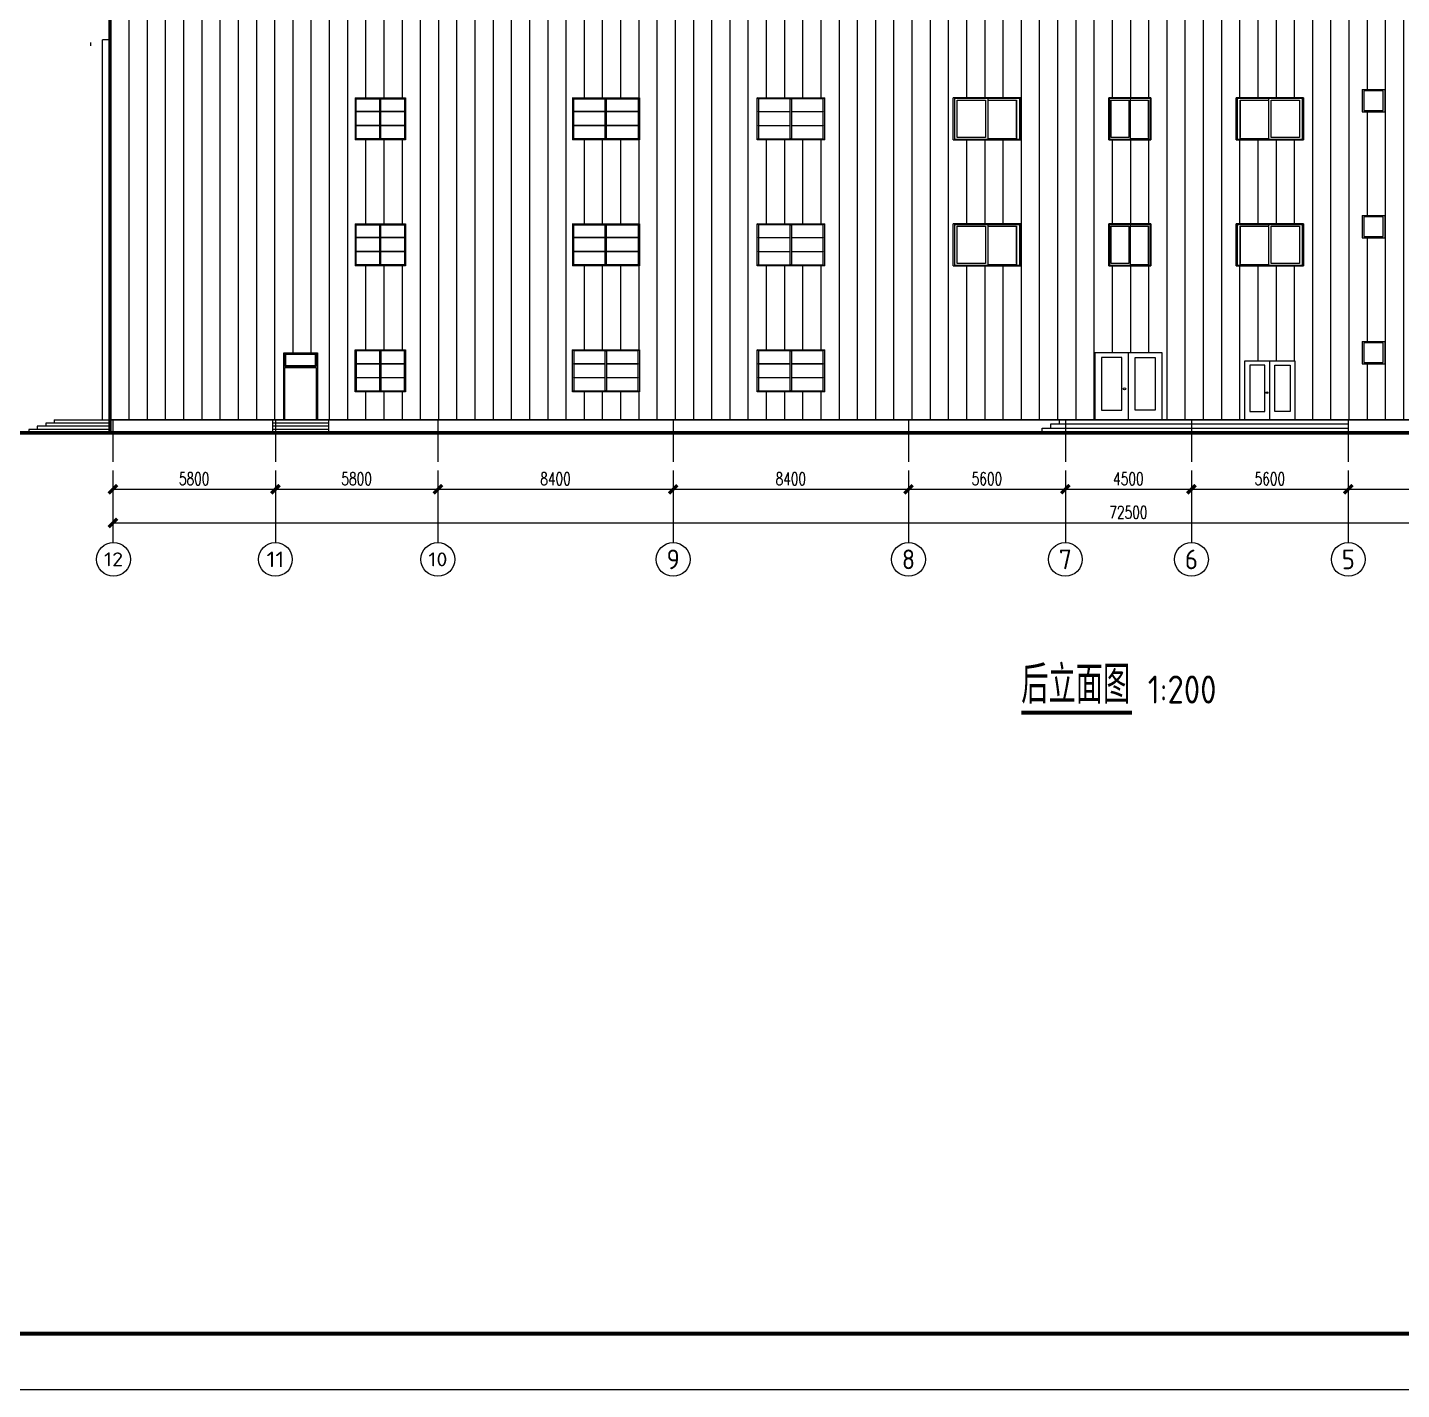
# Model space of a CAD drawing. Extents: x -1 to 1050000, y -900000 to 0.
# Drawn here: x 434468 to 483518, y -180000 to -131368 of the extents above; entities that cross this region are included whole.
import ezdxf
from ezdxf.enums import TextEntityAlignment as Align

# ---------------------------------------------------------------- set-up
doc = ezdxf.new("R2010")
doc.units = 0
doc.header["$LTSCALE"] = 1000
doc.header["$MEASUREMENT"] = 0
for name, color, linetype in [('3T_GLASS', 5, 'Continuous'), ('AXIS', 3, 'Continuous'), ('AXIS_TEXT', 7, 'Continuous'), ('DIM_SYMB', 3, 'Continuous'), ('E_CURTWALL', 71, 'Continuous'), ('E_FLOOR', 4, 'Continuous'), ('E_LINE', 7, 'Continuous'), ('E_STAIR', 2, 'Continuous'), ('E_WINDOW', 4, 'Continuous'), ('FLOOR-100', 173, 'Continuous'), ('G-ANNO-TTLB-THIN', 151, 'Continuous'), ('PUB_TEXT', 7, 'Continuous')]:
    doc.layers.add(name, color=color, linetype=linetype)
doc.layers.add('DOTE', color=1, linetype='Continuous', plot=False)
doc.layers.add('G-ANNO-TTLB-WIDE', color=214, linetype='Continuous', lineweight=100)
doc.layers.add('outline', color=10, linetype='Continuous', lineweight=60)
doc.styles.add('_TCH_AXIS', font='tssdeng.shx', dxfattribs={"bigfont": 'GBCBIG.shx'})
doc.styles.add('_TCH_DIM_T3', font='SIMPLEX', dxfattribs={"width": 0.705882, "bigfont": 'GBCBIG'})
doc.styles.get("Standard").update_dxf_attribs({"font": 'gbenor.shx', "bigfont": 'gbcbig.shx'})
doc.dimstyles.new('_TCH_ARCH&&100', dxfattribs={"dimtxt": 297.5, "dimasz": 100, "dimexe": 250, "dimexo": 300, "dimgap": 126.25, "dimtad": 1, "dimdec": 0, "dimzin": 0, "dimdsep": 46, "dimtxsty": '_TCH_DIM_T3', "dimblk": 'ARCHTICK', "dimcen": 0.09, "dimclrt": 7, "dimazin": 2, "dimtfac": 1, "dimtdec": 0, "dimtix": 1, "dimtmove": 2, "dimatfit": 3, "dimfxl": 1, "dimtolj": 1, "dimtzin": 0, "dimarcsym": 0})

# ---------------------------------------------------------------- blocks, each defined once
blk = doc.blocks.new('*U1')
blk.add_line((-525000, 0), (525000, 0))
blk = doc.blocks.new('*U2')
at = {"layer": 'Defpoints', "color": 0, "linetype": 'ByBlock', "lineweight": -2, "transparency": 16777216}
blk.add_blockref('*U1', (0, -180000), dxfattribs=at)
blk = doc.blocks.new('*U40')
at = {"layer": 'E_WINDOW'}
for p, q in [((48, 1467), (0, 1500)), ((0, 1500), (2400, 1500)), ((0, 0), (0, 1500)), ((2400, 1500), (2352, 1467)), ((2400, 1500), (2400, 0)), ((2352, 1467), (48, 1467)), ((48, 1467), (48, 33)), ((48, 996), (48, 1013)), ((48, 1013), (1176, 1013)), ((1176, 996), (48, 996)), ((1176, 1466), (1224, 1466)), ((1176, 34), (1176, 1466)), ((1224, 1466), (1224, 34)), ((1224, 1013), (2352, 1013)), ((2352, 996), (1224, 996)), ((2352, 33), (2352, 1467)), ((2352, 1013), (2352, 996)), ((48, 500), (48, 517)), ((48, 517), (1176, 517)), ((1176, 500), (48, 500)), ((1224, 517), (2352, 517)), ((2352, 500), (1224, 500)), ((2352, 517), (2352, 500)), ((48, 33), (0, 0)), ((2400, 0), (0, 0)), ((48, 33), (2352, 33)), ((1224, 34), (1176, 34)), ((2352, 33), (2400, 0))]:
    blk.add_line(p, q, dxfattribs=at)
blk = doc.blocks.new('*U41')
at = {"layer": 'E_WINDOW'}
for p, q in [((48, 1467), (0, 1500)), ((0, 1500), (2400, 1500)), ((0, 0), (0, 1500)), ((2400, 1500), (2352, 1467)), ((2400, 1500), (2400, 0)), ((2352, 1467), (48, 1467)), ((48, 1467), (48, 33)), ((48, 996), (48, 1013)), ((48, 1013), (1176, 1013)), ((1176, 996), (48, 996)), ((1176, 1466), (1224, 1466)), ((1176, 34), (1176, 1466)), ((1224, 1466), (1224, 34)), ((1224, 1013), (2352, 1013)), ((2352, 996), (1224, 996)), ((2352, 33), (2352, 1467)), ((2352, 1013), (2352, 996)), ((48, 500), (48, 517)), ((48, 517), (1176, 517)), ((1176, 500), (48, 500)), ((1224, 517), (2352, 517)), ((2352, 500), (1224, 500)), ((2352, 517), (2352, 500)), ((48, 33), (0, 0)), ((2400, 0), (0, 0)), ((48, 33), (2352, 33)), ((1224, 34), (1176, 34)), ((2352, 33), (2400, 0))]:
    blk.add_line(p, q, dxfattribs=at)
blk = doc.blocks.new('*U39')
at = {"layer": 'E_WINDOW'}
for p, q in [((0, 800), (800, 800)), ((0, 800), (0, 0)), ((53, 747), (53, 53)), ((747, 747), (53, 747)), ((747, 53), (747, 747)), ((800, 800), (800, 0)), ((0, 0), (800, 0)), ((53, 53), (747, 53))]:
    blk.add_line(p, q, dxfattribs=at)
blk = doc.blocks.new('*U42')
at = {"layer": 'E_WINDOW'}
for p, q in [((2400, 1500), (0, 1500)), ((0, 0), (0, 1500)), ((40, 1483), (2360, 1483)), ((40, 17), (40, 1483)), ((1150, 1483), (1150, 17)), ((2360, 17), (2360, 1483)), ((2400, 1500), (2400, 0)), ((140, 1417), (141, 1417)), ((140, 1417), (140, 83)), ((141, 33), (141, 1418)), ((141, 1418), (1150, 1418)), ((1250, 1417), (2260, 1417)), ((1250, 83), (1250, 1417)), ((2260, 1417), (2260, 83)), ((0, 0), (2400, 0)), ((2360, 17), (40, 17)), ((141, 83), (140, 83)), ((1150, 33), (141, 33)), ((2260, 83), (1250, 83))]:
    blk.add_line(p, q, dxfattribs=at)
blk = doc.blocks.new('*U43')
at = {"layer": 'E_WINDOW'}
for p, q in [((1500, 1500), (0, 1500)), ((0, 0), (0, 1500)), ((25, 1483), (1475, 1483)), ((25, 1483), (25, 17)), ((781, 17), (781, 1483)), ((1475, 1483), (1475, 17)), ((1500, 1500), (1500, 0)), ((88, 1417), (719, 1417)), ((88, 83), (88, 1417)), ((719, 1417), (719, 83)), ((781, 1418), (1412, 1418)), ((1412, 1418), (1412, 33)), ((1412, 1417), (1412, 1417)), ((1412, 83), (1412, 1417)), ((0, 0), (1500, 0)), ((1475, 17), (25, 17)), ((719, 83), (88, 83)), ((1412, 33), (781, 33)), ((1412, 83), (1412, 83))]:
    blk.add_line(p, q, dxfattribs=at)
blk = doc.blocks.new('*U44')
at = {"layer": 'E_WINDOW'}
for p, q in [((2400, 1500), (0, 1500)), ((0, 0), (0, 1500)), ((40, 1483), (2360, 1483)), ((40, 1483), (40, 17)), ((1250, 17), (1250, 1483)), ((2360, 1483), (2360, 17)), ((2400, 1500), (2400, 0)), ((140, 1417), (1150, 1417)), ((140, 83), (140, 1417)), ((1150, 1417), (1150, 83)), ((1250, 1418), (2259, 1418)), ((2259, 1418), (2259, 33)), ((2259, 1417), (2260, 1417)), ((2260, 83), (2260, 1417)), ((0, 0), (2400, 0)), ((2360, 17), (40, 17)), ((1150, 83), (140, 83)), ((2259, 33), (1250, 33)), ((2260, 83), (2259, 83))]:
    blk.add_line(p, q, dxfattribs=at)
blk = doc.blocks.new('*U47')
at = {"layer": 'E_WINDOW'}
for p, q in [((48, 1467), (0, 1500)), ((0, 1500), (2400, 1500)), ((0, 1500), (0, 0)), ((2400, 1500), (2352, 1467)), ((2400, 1500), (2400, 0)), ((48, 1467), (2352, 1467)), ((48, 33), (48, 1467)), ((1176, 1013), (48, 1013)), ((48, 996), (48, 1013)), ((1176, 996), (48, 996)), ((1176, 34), (1176, 1466)), ((1176, 1466), (1224, 1466)), ((1224, 34), (1224, 1466)), ((2352, 1013), (1224, 1013)), ((2352, 996), (1224, 996)), ((2352, 1467), (2352, 33)), ((2352, 1013), (2352, 996)), ((1176, 517), (48, 517)), ((48, 500), (48, 517)), ((1176, 500), (48, 500)), ((2352, 517), (1224, 517)), ((2352, 500), (1224, 500)), ((2352, 517), (2352, 500)), ((48, 33), (0, 0)), ((2400, 0), (0, 0)), ((2352, 33), (48, 33)), ((1224, 34), (1176, 34)), ((2352, 33), (2400, 0))]:
    blk.add_line(p, q, dxfattribs=at)
blk = doc.blocks.new('*U46')
at = {"layer": 'E_WINDOW'}
for p, q in [((0, 800), (800, 800)), ((0, 800), (0, 0)), ((53, 747), (53, 53)), ((747, 747), (53, 747)), ((747, 53), (747, 747)), ((800, 800), (800, 0)), ((0, 0), (800, 0)), ((53, 53), (747, 53))]:
    blk.add_line(p, q, dxfattribs=at)
blk = doc.blocks.new('*U48')
at = {"layer": 'E_WINDOW'}
for p, q in [((48, 1467), (0, 1500)), ((0, 1500), (2400, 1500)), ((0, 1500), (0, 0)), ((2400, 1500), (2352, 1467)), ((2400, 1500), (2400, 0)), ((48, 1467), (2352, 1467)), ((48, 33), (48, 1467)), ((1176, 1013), (48, 1013)), ((48, 996), (48, 1013)), ((1176, 996), (48, 996)), ((1176, 34), (1176, 1466)), ((1176, 1466), (1224, 1466)), ((1224, 34), (1224, 1466)), ((2352, 1013), (1224, 1013)), ((2352, 996), (1224, 996)), ((2352, 1467), (2352, 33)), ((2352, 1013), (2352, 996)), ((1176, 517), (48, 517)), ((48, 500), (48, 517)), ((1176, 500), (48, 500)), ((2352, 517), (1224, 517)), ((2352, 500), (1224, 500)), ((2352, 517), (2352, 500)), ((48, 33), (0, 0)), ((2400, 0), (0, 0)), ((2352, 33), (48, 33)), ((1224, 34), (1176, 34)), ((2352, 33), (2400, 0))]:
    blk.add_line(p, q, dxfattribs=at)
blk = doc.blocks.new('*U49')
at = {"layer": 'E_WINDOW'}
for p, q in [((2400, 1500), (0, 1500)), ((0, 0), (0, 1500)), ((40, 1483), (2360, 1483)), ((40, 1483), (40, 17)), ((1250, 17), (1250, 1483)), ((2360, 1483), (2360, 17)), ((2400, 1500), (2400, 0)), ((140, 1417), (1150, 1417)), ((140, 83), (140, 1417)), ((1150, 1417), (1150, 83)), ((1250, 1418), (2259, 1418)), ((2259, 1418), (2259, 33)), ((2259, 1417), (2260, 1417)), ((2260, 83), (2260, 1417)), ((0, 0), (2400, 0)), ((2360, 17), (40, 17)), ((1150, 83), (140, 83)), ((2259, 33), (1250, 33)), ((2260, 83), (2259, 83))]:
    blk.add_line(p, q, dxfattribs=at)
blk = doc.blocks.new('*U50')
at = {"layer": 'E_WINDOW'}
for p, q in [((1500, 1500), (0, 1500)), ((0, 0), (0, 1500)), ((25, 1483), (1475, 1483)), ((25, 1483), (25, 17)), ((781, 17), (781, 1483)), ((1475, 1483), (1475, 17)), ((1500, 1500), (1500, 0)), ((88, 1417), (719, 1417)), ((88, 83), (88, 1417)), ((719, 1417), (719, 83)), ((781, 1418), (1412, 1418)), ((1412, 1418), (1412, 33)), ((1412, 1417), (1412, 1417)), ((1412, 83), (1412, 1417)), ((0, 0), (1500, 0)), ((1475, 17), (25, 17)), ((719, 83), (88, 83)), ((1412, 33), (781, 33)), ((1412, 83), (1412, 83))]:
    blk.add_line(p, q, dxfattribs=at)
blk = doc.blocks.new('*U51')
at = {"layer": 'E_WINDOW'}
for p, q in [((2400, 1500), (0, 1500)), ((0, 0), (0, 1500)), ((40, 1483), (2360, 1483)), ((40, 17), (40, 1483)), ((1150, 1483), (1150, 17)), ((2360, 17), (2360, 1483)), ((2400, 1500), (2400, 0)), ((140, 1417), (141, 1417)), ((140, 1417), (140, 83)), ((141, 33), (141, 1418)), ((141, 1418), (1150, 1418)), ((1250, 1417), (2260, 1417)), ((1250, 83), (1250, 1417)), ((2260, 1417), (2260, 83)), ((0, 0), (2400, 0)), ((2360, 17), (40, 17)), ((141, 83), (140, 83)), ((1150, 33), (141, 33)), ((2260, 83), (1250, 83))]:
    blk.add_line(p, q, dxfattribs=at)
blk = doc.blocks.new('*U52')
at = {"layer": 'E_WINDOW'}
for p, q in [((0, 800), (800, 800)), ((0, 800), (0, 0)), ((53, 747), (53, 53)), ((747, 747), (53, 747)), ((747, 53), (747, 747)), ((800, 800), (800, 0)), ((0, 0), (800, 0)), ((53, 53), (747, 53))]:
    blk.add_line(p, q, dxfattribs=at)
blk = doc.blocks.new('_ArchTick')
at = {"color": 0, "linetype": 'ByBlock', "const_width": 0.4}
blk.add_lwpolyline([(-0.5, -0.5), (0.5, 0.5)], dxfattribs=at)
blk = doc.blocks.new('*D481')
at = {"layer": 'AXIS', "color": 0, "lineweight": -2, "transparency": 16777216}
for p, q in [((481618, -147181), (481618, -148106)), ((490018, -147181), (490018, -148106)), ((481618, -147856), (490018, -147856))]:
    blk.add_line(p, q, dxfattribs=at)
at = {"layer": 'Defpoints', "color": 0, "transparency": 16777216}
for p in [(481618, -146881), (490018, -146881), (490018, -147856)]:
    blk.add_point(p, dxfattribs=at)
at = {"layer": 'AXIS', "color": 0, "lineweight": -2, "transparency": 16777216, "xscale": 300, "yscale": 300, "zscale": 300, "rotation": 180}
blk.add_blockref('_ArchTick', (481618, -147856), dxfattribs=at)
at = {"layer": 'AXIS', "color": 0, "lineweight": -2, "transparency": 16777216, "xscale": 300, "yscale": 300, "zscale": 300}
blk.add_blockref('_ArchTick', (490018, -147856), dxfattribs=at)
at = {"layer": 'AXIS', "color": 7, "transparency": 16777216, "insert": (485818, -147481), "char_height": 450, "attachment_point": 5, "style": '_TCH_DIM_T3'}
blk.add_mtext('\\A1;8400', dxfattribs=at)
blk = doc.blocks.new('*D482')
at = {"layer": 'AXIS', "color": 0, "lineweight": -2, "transparency": 16777216}
for p, q in [((476018, -147181), (476018, -148106)), ((481618, -147181), (481618, -148106)), ((476018, -147856), (481618, -147856))]:
    blk.add_line(p, q, dxfattribs=at)
at = {"layer": 'Defpoints', "color": 0, "transparency": 16777216}
for p in [(476018, -146881), (481618, -146881), (481618, -147856)]:
    blk.add_point(p, dxfattribs=at)
at = {"layer": 'AXIS', "color": 0, "lineweight": -2, "transparency": 16777216, "xscale": 300, "yscale": 300, "zscale": 300, "rotation": 180}
blk.add_blockref('_ArchTick', (476018, -147856), dxfattribs=at)
at = {"layer": 'AXIS', "color": 0, "lineweight": -2, "transparency": 16777216, "xscale": 300, "yscale": 300, "zscale": 300}
blk.add_blockref('_ArchTick', (481618, -147856), dxfattribs=at)
at = {"layer": 'AXIS', "color": 7, "transparency": 16777216, "insert": (478818, -147481), "char_height": 450, "attachment_point": 5, "style": '_TCH_DIM_T3'}
blk.add_mtext('\\A1;5600', dxfattribs=at)
blk = doc.blocks.new('*D483')
at = {"layer": 'AXIS', "color": 0, "lineweight": -2, "transparency": 16777216}
for p, q in [((471518, -147181), (471518, -148106)), ((476018, -147181), (476018, -148106)), ((471518, -147856), (476018, -147856))]:
    blk.add_line(p, q, dxfattribs=at)
at = {"layer": 'Defpoints', "color": 0, "transparency": 16777216}
for p in [(471518, -146881), (476018, -146881), (476018, -147856)]:
    blk.add_point(p, dxfattribs=at)
at = {"layer": 'AXIS', "color": 0, "lineweight": -2, "transparency": 16777216, "xscale": 300, "yscale": 300, "zscale": 300, "rotation": 180}
blk.add_blockref('_ArchTick', (471518, -147856), dxfattribs=at)
at = {"layer": 'AXIS', "color": 0, "lineweight": -2, "transparency": 16777216, "xscale": 300, "yscale": 300, "zscale": 300}
blk.add_blockref('_ArchTick', (476018, -147856), dxfattribs=at)
at = {"layer": 'AXIS', "color": 7, "transparency": 16777216, "insert": (473768, -147481), "char_height": 450, "attachment_point": 5, "style": '_TCH_DIM_T3'}
blk.add_mtext('\\A1;4500', dxfattribs=at)
blk = doc.blocks.new('*D484')
at = {"layer": 'AXIS', "color": 0, "lineweight": -2, "transparency": 16777216}
for p, q in [((465918, -147181), (465918, -148106)), ((471518, -147181), (471518, -148106)), ((465918, -147856), (471518, -147856))]:
    blk.add_line(p, q, dxfattribs=at)
at = {"layer": 'Defpoints', "color": 0, "transparency": 16777216}
for p in [(465918, -146881), (471518, -146881), (471518, -147856)]:
    blk.add_point(p, dxfattribs=at)
at = {"layer": 'AXIS', "color": 0, "lineweight": -2, "transparency": 16777216, "xscale": 300, "yscale": 300, "zscale": 300, "rotation": 180}
blk.add_blockref('_ArchTick', (465918, -147856), dxfattribs=at)
at = {"layer": 'AXIS', "color": 0, "lineweight": -2, "transparency": 16777216, "xscale": 300, "yscale": 300, "zscale": 300}
blk.add_blockref('_ArchTick', (471518, -147856), dxfattribs=at)
at = {"layer": 'AXIS', "color": 7, "transparency": 16777216, "insert": (468718, -147481), "char_height": 450, "attachment_point": 5, "style": '_TCH_DIM_T3'}
blk.add_mtext('\\A1;5600', dxfattribs=at)
blk = doc.blocks.new('*D485')
at = {"layer": 'AXIS', "color": 0, "lineweight": -2, "transparency": 16777216}
for p, q in [((457518, -147181), (457518, -148106)), ((465918, -147181), (465918, -148106)), ((457518, -147856), (465918, -147856))]:
    blk.add_line(p, q, dxfattribs=at)
at = {"layer": 'Defpoints', "color": 0, "transparency": 16777216}
for p in [(457518, -146881), (465918, -146881), (465918, -147856)]:
    blk.add_point(p, dxfattribs=at)
at = {"layer": 'AXIS', "color": 0, "lineweight": -2, "transparency": 16777216, "xscale": 300, "yscale": 300, "zscale": 300, "rotation": 180}
blk.add_blockref('_ArchTick', (457518, -147856), dxfattribs=at)
at = {"layer": 'AXIS', "color": 0, "lineweight": -2, "transparency": 16777216, "xscale": 300, "yscale": 300, "zscale": 300}
blk.add_blockref('_ArchTick', (465918, -147856), dxfattribs=at)
at = {"layer": 'AXIS', "color": 7, "transparency": 16777216, "insert": (461718, -147481), "char_height": 450, "attachment_point": 5, "style": '_TCH_DIM_T3'}
blk.add_mtext('\\A1;8400', dxfattribs=at)
blk = doc.blocks.new('*D486')
at = {"layer": 'AXIS', "color": 0, "lineweight": -2, "transparency": 16777216}
for p, q in [((449118, -147181), (449118, -148106)), ((457518, -147181), (457518, -148106)), ((449118, -147856), (457518, -147856))]:
    blk.add_line(p, q, dxfattribs=at)
at = {"layer": 'Defpoints', "color": 0, "transparency": 16777216}
for p in [(449118, -146881), (457518, -146881), (457518, -147856)]:
    blk.add_point(p, dxfattribs=at)
at = {"layer": 'AXIS', "color": 0, "lineweight": -2, "transparency": 16777216, "xscale": 300, "yscale": 300, "zscale": 300, "rotation": 180}
blk.add_blockref('_ArchTick', (449118, -147856), dxfattribs=at)
at = {"layer": 'AXIS', "color": 0, "lineweight": -2, "transparency": 16777216, "xscale": 300, "yscale": 300, "zscale": 300}
blk.add_blockref('_ArchTick', (457518, -147856), dxfattribs=at)
at = {"layer": 'AXIS', "color": 7, "transparency": 16777216, "insert": (453318, -147481), "char_height": 450, "attachment_point": 5, "style": '_TCH_DIM_T3'}
blk.add_mtext('\\A1;8400', dxfattribs=at)
blk = doc.blocks.new('*D487')
at = {"layer": 'AXIS', "color": 0, "lineweight": -2, "transparency": 16777216}
for p, q in [((443318, -147181), (443318, -148106)), ((449118, -147181), (449118, -148106)), ((443318, -147856), (449118, -147856))]:
    blk.add_line(p, q, dxfattribs=at)
at = {"layer": 'Defpoints', "color": 0, "transparency": 16777216}
for p in [(443318, -146881), (449118, -146881), (449118, -147856)]:
    blk.add_point(p, dxfattribs=at)
at = {"layer": 'AXIS', "color": 0, "lineweight": -2, "transparency": 16777216, "xscale": 300, "yscale": 300, "zscale": 300, "rotation": 180}
blk.add_blockref('_ArchTick', (443318, -147856), dxfattribs=at)
at = {"layer": 'AXIS', "color": 0, "lineweight": -2, "transparency": 16777216, "xscale": 300, "yscale": 300, "zscale": 300}
blk.add_blockref('_ArchTick', (449118, -147856), dxfattribs=at)
at = {"layer": 'AXIS', "color": 7, "transparency": 16777216, "insert": (446218, -147481), "char_height": 450, "attachment_point": 5, "style": '_TCH_DIM_T3'}
blk.add_mtext('\\A1;5800', dxfattribs=at)
blk = doc.blocks.new('*D467')
at = {"layer": 'AXIS', "color": 0, "lineweight": -2, "transparency": 16777216}
for p, q in [((437518, -147181), (437518, -148106)), ((443318, -147181), (443318, -148106)), ((437518, -147856), (443318, -147856))]:
    blk.add_line(p, q, dxfattribs=at)
at = {"layer": 'Defpoints', "color": 0, "transparency": 16777216}
for p in [(437518, -146881), (443318, -146881), (443318, -147856)]:
    blk.add_point(p, dxfattribs=at)
at = {"layer": 'AXIS', "color": 0, "lineweight": -2, "transparency": 16777216, "xscale": 300, "yscale": 300, "zscale": 300, "rotation": 180}
blk.add_blockref('_ArchTick', (437518, -147856), dxfattribs=at)
at = {"layer": 'AXIS', "color": 0, "lineweight": -2, "transparency": 16777216, "xscale": 300, "yscale": 300, "zscale": 300}
blk.add_blockref('_ArchTick', (443318, -147856), dxfattribs=at)
at = {"layer": 'AXIS', "color": 7, "transparency": 16777216, "insert": (440418, -147481), "char_height": 450, "attachment_point": 5, "style": '_TCH_DIM_T3'}
blk.add_mtext('\\A1;5800', dxfattribs=at)
blk = doc.blocks.new('*D468')
at = {"layer": 'AXIS', "color": 0, "lineweight": -2, "transparency": 16777216}
for p, q in [((437518, -147581), (437518, -149306)), ((510018, -147581), (510018, -149306)), ((437518, -149056), (510018, -149056))]:
    blk.add_line(p, q, dxfattribs=at)
at = {"layer": 'Defpoints', "color": 0, "transparency": 16777216}
for p in [(437518, -147281), (510018, -147281), (510018, -149056)]:
    blk.add_point(p, dxfattribs=at)
at = {"layer": 'AXIS', "color": 0, "lineweight": -2, "transparency": 16777216, "xscale": 300, "yscale": 300, "zscale": 300, "rotation": 180}
blk.add_blockref('_ArchTick', (437518, -149056), dxfattribs=at)
at = {"layer": 'AXIS', "color": 0, "lineweight": -2, "transparency": 16777216, "xscale": 300, "yscale": 300, "zscale": 300}
blk.add_blockref('_ArchTick', (510018, -149056), dxfattribs=at)
at = {"layer": 'AXIS', "color": 7, "transparency": 16777216, "insert": (473768, -148681), "char_height": 450, "attachment_point": 5, "style": '_TCH_DIM_T3'}
blk.add_mtext('\\A1;72500', dxfattribs=at)
blk = doc.blocks.new('$EWDLib$00000618')
for p, q in [((0, 2400), (900, 2400)), ((0, 0), (0, 2400)), ((900, 2400), (900, 0)), ((0, 0), (900, 0)), ((30, 0), (30, 0))]:
    blk.add_line(p, q)
at = {"ltscale": 100}
for p, q in [((30, 2370), (870, 2370)), ((30, 1909.2), (30, 2370)), ((56.47, 2350.8), (843.53, 2350.8)), ((56.47, 1928.4), (56.47, 2350.8)), ((843.53, 2350.8), (843.53, 1928.4)), ((870, 2370), (870, 1909.2)), ((30, 1909.2), (870, 1909.2)), ((30, 0), (30, 1870.8)), ((30, 1870.8), (870, 1870.8)), ((843.53, 1928.4), (56.47, 1928.4)), ((870, 1870.8), (870, 0))]:
    blk.add_line(p, q, dxfattribs=at)
blk = doc.blocks.new('$EWDLib$00000642')
for p, q in [((1500, 2100), (0, 2100)), ((0, 2100), (0, 0)), ((150, 1950), (150, 300)), ((600, 1950), (150, 1950)), ((900, 1950), (1350, 1950)), ((1350, 1950), (1350, 300)), ((1500, 0), (1500, 2100)), ((0, 0), (1500, 0)), ((150, 300), (600, 300)), ((1350, 300), (900, 300))]:
    blk.add_line(p, q)
for points in [[(600, 300), (600, 1950)], [(750, 0), (750, 2100)], [(900, 300), (900, 1950)]]:
    blk.add_lwpolyline(points)
blk.add_circle((663, 975), 31)

msp = doc.modelspace()

# ---------------------------------------------------------------- hatches: boundary and pattern name
at = {"layer": '3T_GLASS'}
h = msp.add_hatch(dxfattribs=at)
h.set_pattern_fill('_USER', color=5, scale=650, angle=90, pattern_type=0)
h.set_pattern_definition([(90, (0, 0), (-650, 4e-14), [])])
h.paths.add_polyline_path([(472568.13, -142980.85), (474968.13, -142980.85), (474968.13, -145380.85), (477918.13, -145380.85), (477918.13, -143280.85), (479718.13, -143280.85), (479718.13, -145380.85), (502718.13, -145380.85), (502718.13, -142980.85), (503918.13, -142980.85), (503918.13, -145380.85), (510118.13, -145380.85), (510118.13, -140880.85), (510118.13, -130380.85), (498788.13, -130380.85), (437418.13, -130380.85), (437418.13, -140880.85), (437418.13, -145380.85), (443618.13, -145380.85), (443618.13, -142980.85), (444818.13, -142980.85), (444818.13, -145380.85), (472568.13, -145380.85)])
h.paths.add_polyline_path([(473068.13, -135380.85), (473068.13, -133880.85), (474568.13, -133880.85), (474568.13, -135380.85)], flags=16)
h.paths.add_polyline_path([(473068.13, -138380.85), (474568.13, -138380.85), (474568.13, -139880.85), (473068.13, -139880.85)], flags=16)
h.paths.add_polyline_path([(469918.13, -135380.85), (467518.13, -135380.85), (467518.13, -133880.85), (469918.13, -133880.85)], flags=16)
h.paths.add_polyline_path([(469878.13, -135364.18), (467558.13, -135364.18), (467558.13, -133897.51), (469878.13, -133897.51)], flags=0)
h.paths.add_polyline_path([(469918.13, -138380.85), (469918.13, -139880.85), (467518.13, -139880.85), (467518.13, -138380.85)], flags=16)
h.paths.add_polyline_path([(469878.13, -138397.51), (469878.13, -139864.18), (467558.13, -139864.18), (467558.13, -138397.51)], flags=0)
h.paths.add_polyline_path([(468768.13, -135347.63), (468768.13, -133963.02), (469778.13, -133963.02), (469778.13, -135347.63)], flags=0)
h.paths.add_polyline_path([(469778.13, -139847.63), (468768.13, -139847.63), (468768.13, -138463.02), (469778.13, -138463.02)], flags=0)
h.paths.add_polyline_path([(468668.13, -135297.51), (467658.13, -135297.51), (467658.13, -133964.18), (468668.13, -133964.18)], flags=0)
h.paths.add_polyline_path([(468668.13, -138464.18), (468668.13, -139797.51), (467658.13, -139797.51), (467658.13, -138464.18)], flags=0)
h.paths.add_polyline_path([(477618.13, -135380.85), (477618.13, -133880.85), (480018.13, -133880.85), (480018.13, -135380.85)], flags=16)
h.paths.add_polyline_path([(477618.13, -138380.85), (480018.13, -138380.85), (480018.13, -139880.85), (477618.13, -139880.85)], flags=16)
h.paths.add_polyline_path([(477658.13, -135364.18), (477658.13, -133897.51), (479978.13, -133897.51), (479978.13, -135364.18)], flags=0)
h.paths.add_polyline_path([(477658.13, -138397.51), (479978.13, -138397.51), (479978.13, -139864.18), (477658.13, -139864.18)], flags=0)
h.paths.add_polyline_path([(477759.45, -135347.63), (477759.45, -135297.51), (477758.13, -135297.51), (477758.13, -133963.02), (478768.13, -133963.02), (478768.13, -135347.63)], flags=0)
h.paths.add_polyline_path([(478768.13, -138463.02), (478768.13, -139847.63), (477759.45, -139847.63), (477759.45, -139797.51), (477758.13, -139797.51), (477758.13, -138463.02)], flags=0)
h.paths.add_polyline_path([(478868.13, -135297.51), (478868.13, -133964.18), (479878.13, -133964.18), (479878.13, -135297.51)], flags=0)
h.paths.add_polyline_path([(478868.13, -138464.18), (479878.13, -138464.18), (479878.13, -139797.51), (478868.13, -139797.51)], flags=0)
h.paths.add_polyline_path([(462918.13, -135380.85), (460518.13, -135380.85), (460518.13, -133880.85), (462918.13, -133880.85)], flags=16)
h.paths.add_polyline_path([(462870.19, -135347.42), (460566.06, -135347.42), (460566.06, -133914.27), (462870.19, -133914.27)], flags=0)
h.paths.add_polyline_path([(462918.13, -138380.85), (462918.13, -139880.85), (460518.13, -139880.85), (460518.13, -138380.85)], flags=16)
h.paths.add_polyline_path([(462870.19, -138414.27), (462870.19, -139847.42), (460566.06, -139847.42), (460566.06, -138414.27)], flags=0)
h.paths.add_polyline_path([(462869.93, -134880.48), (461742.09, -134880.48), (461742.09, -135347.06), (461694.16, -135347.06), (461694.16, -134880.48), (460566.32, -134880.48), (460566.32, -134863.77), (461694.16, -134863.77), (461694.16, -134384.93), (460566.32, -134384.93), (460566.32, -134368.22), (461694.16, -134368.22), (461694.16, -133914.45), (461742.09, -133914.45), (461742.09, -134368.22), (462869.93, -134368.22), (462869.93, -134384.93), (461742.09, -134384.93), (461742.09, -134863.77), (462869.93, -134863.77)], flags=0)
h.paths.add_polyline_path([(462869.93, -138868.22), (462869.93, -138884.93), (461742.09, -138884.93), (461742.09, -139363.77), (462869.93, -139363.77), (462869.93, -139380.48), (461742.09, -139380.48), (461742.09, -139847.06), (461694.16, -139847.06), (461694.16, -139380.48), (460566.32, -139380.48), (460566.32, -139363.77), (461694.16, -139363.77), (461694.16, -138884.93), (460566.32, -138884.93), (460566.32, -138868.22), (461694.16, -138868.22), (461694.16, -138414.45), (461742.09, -138414.45), (461742.09, -138868.22)], flags=0)
h.paths.add_polyline_path([(482118.13, -138080.85), (482918.13, -138080.85), (482918.13, -138880.85), (482118.13, -138880.85)], flags=16)
h.paths.add_polyline_path([(482171.46, -138134.18), (482864.79, -138134.18), (482864.79, -138827.51), (482171.46, -138827.51)], flags=0)
h.paths.add_polyline_path([(482118.13, -134380.85), (482118.13, -133580.85), (482918.13, -133580.85), (482918.13, -134380.85)], flags=16)
h.paths.add_polyline_path([(482171.46, -134327.51), (482171.46, -133634.18), (482864.79, -133634.18), (482864.79, -134327.51)], flags=0)
h.paths.add_polyline_path([(462918.13, -142880.85), (462918.13, -144380.85), (460518.13, -144380.85), (460518.13, -142880.85)], flags=16)
h.paths.add_polyline_path([(462870.19, -142914.27), (462870.19, -144347.42), (460566.06, -144347.42), (460566.06, -142914.27)], flags=0)
h.paths.add_polyline_path([(462869.93, -143368.22), (462869.93, -143384.93), (461742.09, -143384.93), (461742.09, -143863.77), (462869.93, -143863.77), (462869.93, -143880.48), (461742.09, -143880.48), (461742.09, -144347.06), (461694.16, -144347.06), (461694.16, -143880.48), (460566.32, -143880.48), (460566.32, -143863.77), (461694.16, -143863.77), (461694.16, -143384.93), (460566.32, -143384.93), (460566.32, -143368.22), (461694.16, -143368.22), (461694.16, -142914.45), (461742.09, -142914.45), (461742.09, -143368.22)], flags=0)
h.paths.add_polyline_path([(482118.13, -142580.85), (482918.13, -142580.85), (482918.13, -143380.85), (482118.13, -143380.85)], flags=16)
h.paths.add_polyline_path([(482171.46, -142634.18), (482864.79, -142634.18), (482864.79, -143327.51), (482171.46, -143327.51)], flags=0)
h.paths.add_polyline_path([(456318.13, -135380.85), (453918.13, -135380.85), (453918.13, -133880.85), (456318.13, -133880.85)], flags=16)
h.paths.add_polyline_path([(456270.19, -135347.42), (453966.06, -135347.42), (453966.06, -133914.27), (456270.19, -133914.27)], flags=0)
h.paths.add_polyline_path([(456318.13, -138380.85), (456318.13, -139880.85), (453918.13, -139880.85), (453918.13, -138380.85)], flags=16)
h.paths.add_polyline_path([(456270.19, -138414.27), (456270.19, -139847.42), (453966.06, -139847.42), (453966.06, -138414.27)], flags=0)
h.paths.add_polyline_path([(456269.93, -134880.48), (455142.09, -134880.48), (455142.09, -135347.06), (455094.16, -135347.06), (455094.16, -134880.48), (453966.32, -134880.48), (453966.32, -134863.77), (455094.16, -134863.77), (455094.16, -134384.93), (453966.32, -134384.93), (453966.32, -134368.22), (455094.16, -134368.22), (455094.16, -133914.45), (455142.09, -133914.45), (455142.09, -134368.22), (456269.93, -134368.22), (456269.93, -134384.93), (455142.09, -134384.93), (455142.09, -134863.77), (456269.93, -134863.77)], flags=0)
h.paths.add_polyline_path([(456269.93, -138868.22), (456269.93, -138884.93), (455142.09, -138884.93), (455142.09, -139363.77), (456269.93, -139363.77), (456269.93, -139380.48), (455142.09, -139380.48), (455142.09, -139847.06), (455094.16, -139847.06), (455094.16, -139380.48), (453966.32, -139380.48), (453966.32, -139363.77), (455094.16, -139363.77), (455094.16, -138884.93), (453966.32, -138884.93), (453966.32, -138868.22), (455094.16, -138868.22), (455094.16, -138414.45), (455142.09, -138414.45), (455142.09, -138868.22)], flags=0)
h.paths.add_polyline_path([(456318.13, -142880.85), (456318.13, -144380.85), (453918.13, -144380.85), (453918.13, -142880.85)], flags=16)
h.paths.add_polyline_path([(456270.19, -142914.27), (456270.19, -144347.42), (453966.06, -144347.42), (453966.06, -142914.27)], flags=0)
h.paths.add_polyline_path([(456269.93, -143368.22), (456269.93, -143384.93), (455142.09, -143384.93), (455142.09, -143863.77), (456269.93, -143863.77), (456269.93, -143880.48), (455142.09, -143880.48), (455142.09, -144347.06), (455094.16, -144347.06), (455094.16, -143880.48), (453966.32, -143880.48), (453966.32, -143863.77), (455094.16, -143863.77), (455094.16, -143384.93), (453966.32, -143384.93), (453966.32, -143368.22), (455094.16, -143368.22), (455094.16, -142914.45), (455142.09, -142914.45), (455142.09, -143368.22)], flags=0)
h.paths.add_polyline_path([(491218.13, -138080.85), (492018.13, -138080.85), (492018.13, -138880.85), (491218.13, -138880.85)], flags=16)
h.paths.add_polyline_path([(491271.46, -138134.18), (491964.79, -138134.18), (491964.79, -138827.51), (491271.46, -138827.51)], flags=0)
h.paths.add_polyline_path([(491218.13, -134380.85), (491218.13, -133580.85), (492018.13, -133580.85), (492018.13, -134380.85)], flags=16)
h.paths.add_polyline_path([(491271.46, -134327.51), (491271.46, -133634.18), (491964.79, -133634.18), (491964.79, -134327.51)], flags=0)
h.paths.add_polyline_path([(491218.13, -142580.85), (492018.13, -142580.85), (492018.13, -143380.85), (491218.13, -143380.85)], flags=16)
h.paths.add_polyline_path([(491271.46, -142634.18), (491964.79, -142634.18), (491964.79, -143327.51), (491271.46, -143327.51)], flags=0)
h.paths.add_polyline_path([(492568.13, -135380.85), (492568.13, -133880.85), (494068.13, -133880.85), (494068.13, -135380.85)], flags=16)
h.paths.add_polyline_path([(492568.13, -138380.85), (494068.13, -138380.85), (494068.13, -139880.85), (492568.13, -139880.85)], flags=16)
h.paths.add_polyline_path([(492618.13, -135327.27), (492618.13, -133934.42), (493268.13, -133934.42), (493268.13, -135327.27)], flags=0)
h.paths.add_polyline_path([(492618.13, -138434.42), (493268.13, -138434.42), (493268.13, -139827.27), (492618.13, -139827.27)], flags=0)
h.paths.add_polyline_path([(492568.13, -142880.85), (494068.13, -142880.85), (494068.13, -144380.85), (492568.13, -144380.85)], flags=16)
h.paths.add_polyline_path([(493368.13, -135327.27), (493368.13, -133934.42), (494018.13, -133934.42), (494018.13, -135327.27)], flags=0)
h.paths.add_polyline_path([(493368.13, -138434.42), (494018.13, -138434.42), (494018.13, -139827.27), (493368.13, -139827.27)], flags=0)
h.paths.add_polyline_path([(492618.13, -142934.42), (493268.13, -142934.42), (493268.13, -144327.27), (492618.13, -144327.27)], flags=0)
h.paths.add_polyline_path([(493368.13, -142934.42), (494018.13, -142934.42), (494018.13, -144327.27), (493368.13, -144327.27)], flags=0)
h.paths.add_polyline_path([(447968.13, -135380.85), (446168.13, -135380.85), (446168.13, -133880.85), (447968.13, -133880.85)], flags=16)
h.paths.add_polyline_path([(447932.18, -135347.42), (446204.08, -135347.42), (446204.08, -133914.27), (447932.18, -133914.27)], flags=0)
h.paths.add_polyline_path([(447968.13, -138380.85), (447968.13, -139880.85), (446168.13, -139880.85), (446168.13, -138380.85)], flags=16)
h.paths.add_polyline_path([(447932.18, -138414.27), (447932.18, -139847.42), (446204.08, -139847.42), (446204.08, -138414.27)], flags=0)
h.paths.add_polyline_path([(447931.98, -134880.48), (447086.1, -134880.48), (447086.1, -135347.06), (447050.15, -135347.06), (447050.15, -134880.48), (446204.27, -134880.48), (446204.27, -134863.77), (447050.15, -134863.77), (447050.15, -134384.93), (446204.27, -134384.93), (446204.27, -134368.22), (447050.15, -134368.22), (447050.15, -133914.45), (447086.1, -133914.45), (447086.1, -134368.22), (447931.98, -134368.22), (447931.98, -134384.93), (447086.1, -134384.93), (447086.1, -134863.77), (447931.98, -134863.77)], flags=0)
h.paths.add_polyline_path([(447931.98, -138868.22), (447931.98, -138884.93), (447086.1, -138884.93), (447086.1, -139363.77), (447931.98, -139363.77), (447931.98, -139380.48), (447086.1, -139380.48), (447086.1, -139847.06), (447050.15, -139847.06), (447050.15, -139380.48), (446204.27, -139380.48), (446204.27, -139363.77), (447050.15, -139363.77), (447050.15, -138884.93), (446204.27, -138884.93), (446204.27, -138868.22), (447050.15, -138868.22), (447050.15, -138414.45), (447086.1, -138414.45), (447086.1, -138868.22)], flags=0)
h.paths.add_polyline_path([(447968.13, -142880.85), (447968.13, -144380.85), (446168.13, -144380.85), (446168.13, -142880.85)], flags=16)
h.paths.add_polyline_path([(447932.18, -142914.27), (447932.18, -144347.42), (446204.08, -144347.42), (446204.08, -142914.27)], flags=0)
h.paths.add_polyline_path([(447931.98, -143368.22), (447931.98, -143384.93), (447086.1, -143384.93), (447086.1, -143863.77), (447931.98, -143863.77), (447931.98, -143880.48), (447086.1, -143880.48), (447086.1, -144347.06), (447050.15, -144347.06), (447050.15, -143880.48), (446204.27, -143880.48), (446204.27, -143863.77), (447050.15, -143863.77), (447050.15, -143384.93), (446204.27, -143384.93), (446204.27, -143368.22), (447050.15, -143368.22), (447050.15, -142914.45), (447086.1, -142914.45), (447086.1, -143368.22)], flags=0)
h.paths.add_polyline_path([(499568.13, -135380.85), (499568.13, -133880.85), (501368.13, -133880.85), (501368.13, -135380.85)], flags=16)
h.paths.add_polyline_path([(499604.08, -135347.42), (499604.08, -133914.27), (501332.18, -133914.27), (501332.18, -135347.42)], flags=0)
h.paths.add_polyline_path([(499568.13, -138380.85), (501368.13, -138380.85), (501368.13, -139880.85), (499568.13, -139880.85)], flags=16)
h.paths.add_polyline_path([(499604.08, -138414.27), (501332.18, -138414.27), (501332.18, -139847.42), (499604.08, -139847.42)], flags=0)
h.paths.add_polyline_path([(499604.27, -134863.77), (500450.15, -134863.77), (500450.15, -134384.93), (499604.27, -134384.93), (499604.27, -134368.22), (500450.15, -134368.22), (500450.15, -133914.45), (500486.1, -133914.45), (500486.1, -134368.22), (501331.98, -134368.22), (501331.98, -134384.93), (500486.1, -134384.93), (500486.1, -134863.77), (501331.98, -134863.77), (501331.98, -134880.48), (500486.1, -134880.48), (500486.1, -135347.06), (500450.15, -135347.06), (500450.15, -134880.48), (499604.27, -134880.48)], flags=0)
h.paths.add_polyline_path([(499604.27, -138868.22), (500450.15, -138868.22), (500450.15, -138414.45), (500486.1, -138414.45), (500486.1, -138868.22), (501331.98, -138868.22), (501331.98, -138884.93), (500486.1, -138884.93), (500486.1, -139363.77), (501331.98, -139363.77), (501331.98, -139380.48), (500486.1, -139380.48), (500486.1, -139847.06), (500450.15, -139847.06), (500450.15, -139380.48), (499604.27, -139380.48), (499604.27, -139363.77), (500450.15, -139363.77), (500450.15, -138884.93), (499604.27, -138884.93)], flags=0)
h.paths.add_polyline_path([(499568.13, -142880.85), (501368.13, -142880.85), (501368.13, -144380.85), (499568.13, -144380.85)], flags=16)
h.paths.add_polyline_path([(499604.08, -142914.27), (501332.18, -142914.27), (501332.18, -144347.42), (499604.08, -144347.42)], flags=0)
h.paths.add_polyline_path([(499604.27, -143368.22), (500450.15, -143368.22), (500450.15, -142914.45), (500486.1, -142914.45), (500486.1, -143368.22), (501331.98, -143368.22), (501331.98, -143384.93), (500486.1, -143384.93), (500486.1, -143863.77), (501331.98, -143863.77), (501331.98, -143880.48), (500486.1, -143880.48), (500486.1, -144347.06), (500450.15, -144347.06), (500450.15, -143880.48), (499604.27, -143880.48), (499604.27, -143863.77), (500450.15, -143863.77), (500450.15, -143384.93), (499604.27, -143384.93)], flags=0)

# ---------------------------------------------------------------- linework, layer by layer
at = {"layer": 'AXIS'}
for p, q in [((437518.13, -147280.85), (437518.13, -149755.85)), ((443318.13, -147280.85), (443318.13, -149755.85)), ((449118.13, -147280.85), (449118.13, -149755.85)), ((457518.13, -147280.85), (457518.13, -149755.85)), ((465918.13, -147280.85), (465918.13, -149755.85)), ((471518.13, -147280.85), (471518.13, -149755.85)), ((476018.13, -147280.85), (476018.13, -149755.85)), ((481618.13, -147280.85), (481618.13, -149755.85))]:
    msp.add_line(p, q, dxfattribs=at)
for centre in [(437539.71, -150358.73), (443318.13, -150359.87), (449118.13, -150359.87), (457518.13, -150359.87), (465918.13, -150359.87), (471518.13, -150359.87), (476018.13, -150359.87), (481618.13, -150359.87)]:
    msp.add_circle(centre, 604.03, dxfattribs=at)
at = {"layer": 'DIM_SYMB', "const_width": 140}
msp.add_lwpolyline([(469941.97, -155831.87), (473900.69, -155831.87)], dxfattribs=at)
at = {"layer": 'DOTE'}
for p, q in [((437518.13, -145380.85), (437518.13, -146880.85)), ((443318.13, -145380.85), (443318.13, -146880.85)), ((449118.13, -145380.85), (449118.13, -146880.85)), ((457518.13, -145380.85), (457518.13, -146880.85)), ((465918.13, -145380.85), (465918.13, -146880.85)), ((471518.13, -145380.85), (471518.13, -146880.85)), ((476018.13, -145380.85), (476018.13, -146880.85)), ((481618.13, -145380.85), (481618.13, -146880.85))]:
    msp.add_line(p, q, dxfattribs=at)
at = {"layer": 'E_CURTWALL'}
for p, q in [((437148.13, -145380.85), (437148.13, -131805.85)), ((437418.13, -131805.85), (437148.13, -131805.85)), ((437298.13, -145380.85), (437418.13, -145380.85))]:
    msp.add_line(p, q, dxfattribs=at)
at = {"layer": 'E_FLOOR'}
msp.add_lwpolyline([(437418.13, -145380.85), (510118.13, -145380.85)], dxfattribs=at)
at = {"layer": 'E_LINE'}
for p, q in [((437418.13, -130380.85), (437418.13, -140880.85)), ((437418.13, -145830.85), (437418.13, -140880.85)), ((510118.13, -145380.85), (437418.13, -145380.85))]:
    msp.add_line(p, q, dxfattribs=at)
at = {"layer": 'E_LINE', "lineweight": 90}
msp.add_line((426513.13, -145830.85), (515321.92, -145850.85), dxfattribs=at)
at = {"layer": 'E_LINE', "const_width": 40}
msp.add_lwpolyline([(426513.13, -145850.85), (515321.92, -145850.85)], dxfattribs=at)
at = {"layer": 'E_STAIR'}
for p, q in [((434818.13, -145605.85), (434818.13, -145718.35)), ((437418.13, -145605.85), (434818.13, -145605.85)), ((437418.13, -145493.35), (435118.13, -145493.35)), ((435118.13, -145493.35), (435118.13, -145605.85)), ((435418.13, -145380.85), (437298.13, -145380.85)), ((435418.13, -145380.85), (435418.13, -145493.35)), ((443218.13, -145380.85), (445218.13, -145380.85)), ((443218.13, -145380.85), (443218.13, -145830.85)), ((445218.13, -145493.35), (443218.13, -145493.35)), ((445218.13, -145605.85), (443218.13, -145605.85)), ((445218.13, -145380.85), (445218.13, -145830.85)), ((481618.13, -145380.85), (481618.13, -145830.85)), ((437418.13, -145718.35), (434518.13, -145718.35)), ((434518.13, -145718.35), (434518.13, -145830.85)), ((445218.13, -145718.35), (443218.13, -145718.35))]:
    msp.add_line(p, q, dxfattribs=at)
for points in [[(481618.13, -145530.85), (470993.13, -145530.85), (470993.13, -145680.85)], [(481618.13, -145380.85), (471293.13, -145380.85), (471293.13, -145530.85)], [(481618.13, -145830.85), (470693.13, -145830.85), (470693.13, -145680.85), (481618.13, -145680.85)]]:
    msp.add_lwpolyline(points, dxfattribs=at)
at = {"layer": 'FLOOR-100'}
msp.add_line((436718.88, -131900.67), (436718.88, -132020.67), dxfattribs=at)
at = {"layer": 'G-ANNO-TTLB-THIN'}
msp.add_lwpolyline([(420000, -180000), (588200, -180000), (588200, -61200), (420000, -61200)], close=True, dxfattribs=at)
at = {"layer": 'G-ANNO-TTLB-WIDE'}
msp.add_lwpolyline([(586200, -63200), (425000, -63200), (425000, -178000), (586200, -178000)], close=True, dxfattribs=at)
at = {"layer": 'outline'}
for p, q in [((437418.13, -145830.85), (437418.13, -130380.85)), ((510118.13, -145850.85), (437418.13, -145830.85))]:
    msp.add_line(p, q, dxfattribs=at)

# ---------------------------------------------------------------- block references
at = {"layer": 'Defpoints'}
msp.add_blockref('*U2', (525000, 0), dxfattribs=at)
at = {"layer": 'E_WINDOW'}
for name, p, xscale in [('*U48', (446168.13, -135380.85), 0.75), ('*U47', (446168.13, -139880.85), 0.75), ('$EWDLib$00000618', (443618.13, -145380.85), 1.333333333333333), ('*U40', (446168.13, -144380.85), 0.75), ('$EWDLib$00000642', (477918.13, -145380.85), 1.2)]:
    msp.add_blockref(name, p, dxfattribs=dict(at, xscale=xscale))
for name, p in [('*U48', (453918.13, -135380.85)), ('*U41', (460518.13, -135380.85)), ('*U49', (467518.13, -135380.85)), ('*U50', (473068.13, -135380.85)), ('*U51', (477618.13, -135380.85)), ('*U52', (482118.13, -134380.85)), ('*U46', (482118.13, -138880.85)), ('*U47', (453918.13, -139880.85)), ('*U41', (460518.13, -139880.85)), ('*U44', (467518.13, -139880.85)), ('*U43', (473068.13, -139880.85)), ('*U42', (477618.13, -139880.85)), ('*U39', (482118.13, -143380.85)), ('*U40', (453918.13, -144380.85)), ('*U41', (460518.13, -144380.85))]:
    msp.add_blockref(name, p, dxfattribs=at)
at = {"layer": 'E_WINDOW', "xscale": 1.600000000000003, "yscale": 1.142857142857143}
msp.add_blockref('$EWDLib$00000642', (472568.13, -145380.85), dxfattribs=at)

# ---------------------------------------------------------------- texts
at = {"layer": 'AXIS_TEXT', "style": '_TCH_AXIS'}
for s, height, width, p, p2 in [('11', 556.856, 1.414966, (442999.92, -150638.3), (443636.33, -150638.3)), ('9', 703.61, 1.333333, (457283.59, -150711.68), (457752.67, -150711.68)), ('8', 703.61, 1.238095, (465683.59, -150711.68), (466152.67, -150711.68)), ('7', 703.61, 1.238095, (471283.59, -150711.68), (471752.67, -150711.68)), ('6', 703.61, 1.333333, (475783.59, -150711.68), (476252.67, -150711.68)), ('5', 703.61, 1.238095, (481383.59, -150711.68), (481852.67, -150711.68)), ('12', 495.975, 1.196825, (437197.25, -150606.72), (437882.17, -150606.72)), ('10', 495.975, 1.196825, (448775.67, -150607.86), (449460.59, -150607.86))]:
    msp.add_text(s, height=height, dxfattribs=dict(at, width=width)).set_placement(p, p2, align=Align.FIT)
at = {"layer": 'PUB_TEXT'}
for s, height, p in [('后立面图', 1350.355, (469941.97, -155507.18)), ('1:200', 1000, (474460.69, -155507.18))]:
    msp.add_text(s, height=height, dxfattribs=at).set_placement(p)

# ---------------------------------------------------------------- dimensions: what is measured, and where the dimension line sits
at = {"layer": 'AXIS'}
for p1, p2, distance, picture, middle in [((437518.13, -146880.85), (443318.13, -146880.85), -975, '*D467', (440418.13, -147480.85)), ((443318.13, -146880.85), (449118.13, -146880.85), -975, '*D487', (446218.13, -147480.85)), ((449118.13, -146880.85), (457518.13, -146880.85), -975, '*D486', (453318.13, -147480.85)), ((457518.13, -146880.85), (465918.13, -146880.85), -975, '*D485', (461718.13, -147480.85)), ((465918.13, -146880.85), (471518.13, -146880.85), -975, '*D484', (468718.13, -147480.85)), ((471518.13, -146880.85), (476018.13, -146880.85), -975, '*D483', (473768.13, -147480.85)), ((476018.13, -146880.85), (481618.13, -146880.85), -975, '*D482', (478818.13, -147480.85)), ((481618.13, -146880.85), (490018.13, -146880.85), -975, '*D481', (485818.13, -147480.85)), ((437518.13, -147280.85), (510018.13, -147280.85), -1775, '*D468', (473768.13, -148680.85))]:
    dim = msp.add_aligned_dim(p1=p1, p2=p2, distance=distance, dimstyle='_TCH_ARCH&&100', override={"dimtxt": 450, "dimasz": 300, "dimgap": 150}, dxfattribs=at)
    dim.commit()
    dim.dimension.update_dxf_attribs({"geometry": picture, "text_midpoint": middle})

doc.saveas('drawing.dxf')
